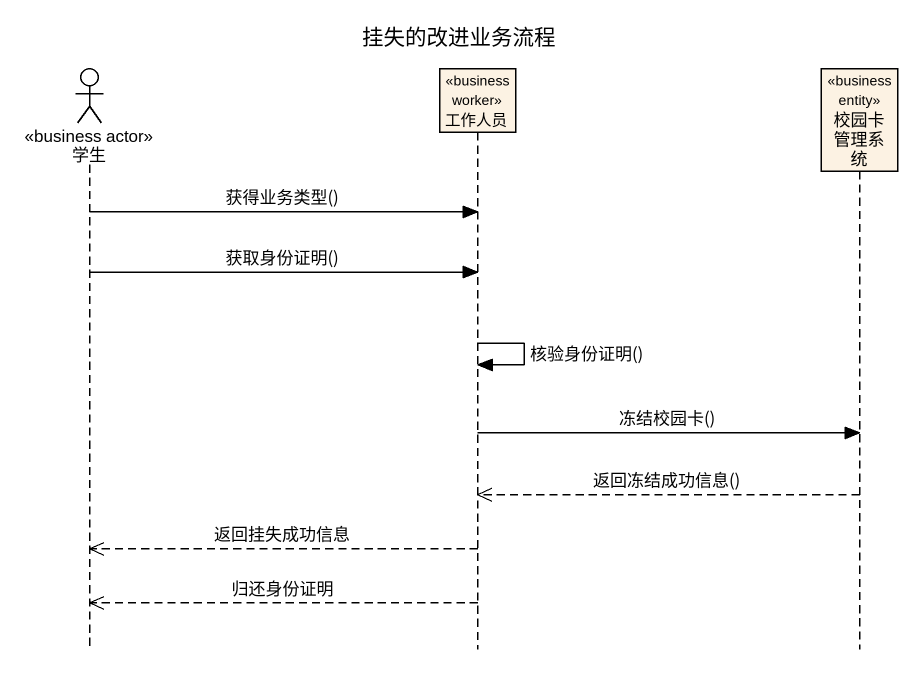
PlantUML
@startuml
title 挂失的改进业务流程
hide footbox
actor 学生 <<business actor>>
participant 工作人员 <<business worker>>
participant 校园卡管理系统 <<business entity>>

学生 -> 工作人员 : 获得业务类型()
学生 -> 工作人员 : 获取身份证明()
工作人员 -> 工作人员 : 核验身份证明()
工作人员 -> 校园卡管理系统 : 冻结校园卡()
校园卡管理系统 -->> 工作人员 : 返回冻结成功信息()
工作人员 -->> 学生 : 返回挂失成功信息
工作人员 -->> 学生 : 归还身份证明
@enduml
